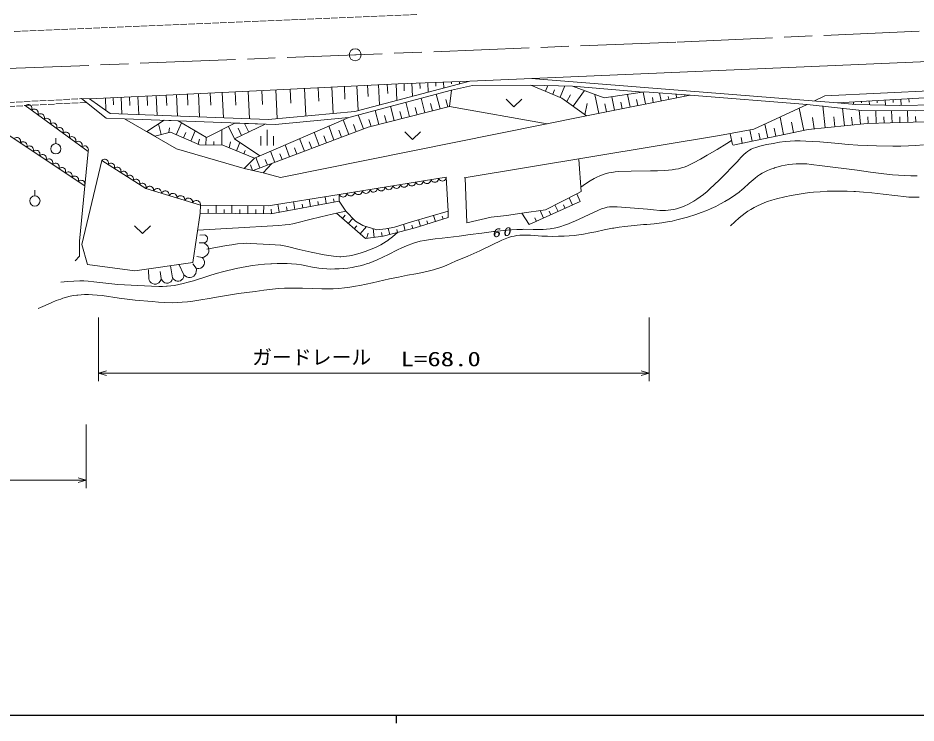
# Model space of a CAD drawing. Units: millimetres, scale not verified. Extents: x -64763 to 575237, y -104041 to 255959.
# Drawn here: x 115577 to 228702, y 79959 to 168707 of the extents above; entities that cross this region are included whole.
import ezdxf
from ezdxf.enums import TextEntityAlignment as Align

# ---------------------------------------------------------------- set-up
doc = ezdxf.new("R2010")
doc.units = ezdxf.units.MM
doc.header["$LTSCALE"] = 1000
doc.linetypes.add('CHAIN', pattern=[18.5, 12, -1.5, 3.5, -1.5])
doc.linetypes.add('USER1', pattern=[1, 0.8, -0.2])
for name, color, linetype, lineweight in [('M-BGD', 7, 'Continuous', 13), ('M-BMK-LINE', 2, 'Continuous', 13), ('M-BMK-SRVR', 3, 'Continuous', 13), ('M-STR-HTXT', 7, 'Continuous', 13), ('M-TTL-BAND', 7, 'Continuous', 25)]:
    doc.layers.add(name, color=color, linetype=linetype, lineweight=lineweight)
doc.styles.add('ＭＳ ゴシック', font='')
doc.styles.get('ＭＳ ゴシック').set_extended_font_data('MS Gothic')

# ---------------------------------------------------------------- blocks, each defined once
blk = doc.blocks.new('BUHIN1')
at = {"color": 3, "linetype": 'Continuous', "lineweight": 13}
for radius in [750, 22.5]:
    blk.add_circle((0, 0), radius, dxfattribs=at)
blk = doc.blocks.new('BUHIN3')
at = {"color": 7, "linetype": 'Continuous', "lineweight": 13}
blk.add_lwpolyline([(0, -500), (115, -462.5), (212.5, -402.5), (322.5, -305), (382.5, -195), (420, -77.5), (420, 77.5), (382.5, 195), (322.5, 305), (212.5, 402.5), (115, 460), (0, 500)], dxfattribs=at)
blk = doc.blocks.new('BUHIN5')
at = {"color": 7, "linetype": 'Continuous', "lineweight": 13}
blk.add_lwpolyline([(0, -1000), (230, -925), (425, -805), (645, -610), (765, -390), (840, -155), (840, 155), (765, 390), (645, 610), (425, 805), (230, 920), (0, 1000)], dxfattribs=at)
blk = doc.blocks.new('BUHIN7')
at = {"color": 7, "linetype": 'Continuous', "lineweight": 13}
for p, q in [((-800, 205), (-800, -995)), ((0, 1000), (0, -1000)), ((800, 205), (800, -995))]:
    blk.add_line(p, q, dxfattribs=at)
blk = doc.blocks.new('BUHIN9')
at = {"color": 7, "linetype": 'Continuous', "lineweight": 13}
blk.add_lwpolyline([(-1000, 475), (0, -470), (1000, 475)], dxfattribs=at)
blk = doc.blocks.new('BUHIN12')
at = {"color": 7, "linetype": 'Continuous', "lineweight": 13}
blk.add_line((0, 305), (0, 1000), dxfattribs=at)
blk.add_circle((0, -350), 645, dxfattribs=at)
blk = doc.blocks.new('BUHIN13')
at = {"color": 7, "linetype": 'Continuous', "lineweight": 13}
blk.add_lwpolyline([(-288, -1000), (0, 0), (285, -1000)], dxfattribs=at)

msp = doc.modelspace()

# ---------------------------------------------------------------- linework, layer by layer
at = {"layer": 'M-BGD', "linetype": 'USER1'}
for p, q in [((115084, 166998), (165968, 169130)), ((109346, 157795), (123566, 158554)), ((124163, 158085), (109378, 157296))]:
    msp.add_line(p, q, dxfattribs=at)
at = {"layer": 'M-BGD'}
for p, q in [((172494, 160749), (257024, 164405)), ((217225, 158895), (276440, 161868)), ((172494, 160749), (158030, 156950)), ((163476, 160423), (172494, 160749)), ((170194, 160666), (170203, 160408)), ((171193, 160702), (171204, 160410)), ((218823, 158029), (180203, 161083)), ((124586, 158543), (146499, 159582)), ((146311, 159573), (146396, 157804)), ((146499, 159582), (163476, 160423)), ((148043, 159659), (148222, 156045)), ((149850, 159748), (149938, 157980)), ((151658, 159838), (151829, 156378)), ((153388, 159923), (153471, 158230)), ((155118, 160009), (155282, 156697)), ((156691, 160087), (156771, 158481)), ((157237, 156200), (170168, 159616)), ((158265, 160165), (158419, 157052)), ((159626, 160232), (159696, 158819)), ((160988, 160300), (161114, 157760)), ((162099, 160355), (162156, 159202)), ((163210, 160410), (163312, 158338)), ((164205, 160449), (164245, 159521)), ((165200, 160485), (165259, 158849)), ((166202, 160522), (166228, 159816)), ((167204, 160558), (167247, 159371)), ((168199, 160594), (168217, 160112)), ((169195, 160630), (169222, 159890)), ((170168, 159616), (169924, 157566)), ((170168, 159616), (172813, 160211)), ((172813, 160211), (180172, 160270)), ((184091, 158631), (180172, 160270)), ((180172, 160270), (185420, 160128)), ((182017, 159498), (182315, 160212)), ((182936, 159114), (183159, 159649)), ((183855, 158730), (184450, 160154)), ((185420, 160128), (194333, 159369)), ((185420, 160128), (189429, 158664)), ((185506, 157600), (186944, 159572)), ((218823, 158029), (263337, 160584)), ((123566, 158554), (124586, 158543)), ((126698, 156092), (123566, 158554)), ((127185, 156672), (124586, 158543)), ((126584, 158638), (126659, 157050)), ((127578, 158685), (127622, 157759)), ((128572, 158732), (128672, 156617)), ((129629, 158782), (129682, 157680)), ((130687, 158832), (130796, 156539)), ((131834, 158887), (131890, 157692)), ((132981, 158941), (133099, 156454)), ((134255, 159002), (134317, 157704)), ((135530, 159062), (135658, 156360)), ((136915, 159128), (136981, 157718)), ((138299, 159193), (138439, 156258)), ((139804, 159265), (139877, 157733)), ((141309, 159336), (141460, 156147)), ((142943, 159414), (143022, 157750)), ((144578, 159491), (144742, 156026)), ((166813, 156774), (166347, 158606)), ((168742, 157265), (168271, 159115)), ((169706, 157511), (169472, 158431)), ((187174, 156383), (184091, 158631)), ((184695, 158191), (185196, 159027)), ((200260, 159011), (187174, 156383)), ((188739, 156697), (188258, 159091)), ((189429, 158664), (194517, 159396)), ((190714, 157094), (190372, 158799)), ((192676, 157488), (192355, 159085)), ((193654, 157684), (193499, 158456)), ((194632, 157880), (194333, 159369)), ((194517, 159396), (200260, 159011)), ((195609, 158077), (195485, 158698)), ((196587, 158273), (196386, 159271)), ((197572, 158471), (197498, 158836)), ((198557, 158668), (198464, 159131)), ((199537, 158865), (199518, 158964)), ((200260, 159011), (214980, 157814)), ((215905, 158259), (217225, 158895)), ((225803, 158429), (225824, 158068)), ((226802, 158487), (226848, 157687)), ((227802, 158544), (227826, 158127)), ((123985, 147580), (109378, 157296)), ((124404, 151888), (116493, 157676)), ((169924, 157566), (159677, 154956)), ((162951, 155790), (162493, 157588)), ((164884, 156282), (164422, 158098)), ((165849, 156528), (165617, 157440)), ((167778, 157020), (167543, 157940)), ((169924, 157566), (182240, 155392)), ((186985, 156521), (187293, 157926)), ((189727, 156896), (189521, 157920)), ((191695, 157291), (191529, 158116)), ((208278, 154708), (214980, 157814)), ((214549, 154552), (213970, 157346)), ((214980, 157814), (221865, 157078)), ((217241, 154883), (216963, 157668)), ((221134, 157827), (218823, 158029)), ((219679, 155127), (219454, 157368)), ((220820, 158143), (220836, 157853)), ((226590, 157681), (221134, 157827)), ((221813, 158200), (221824, 158009)), ((222807, 158257), (222834, 157782)), ((223806, 158315), (223822, 158035)), ((224805, 158372), (224842, 157728)), ((239334, 157974), (226590, 157681)), ((147086, 155940), (127185, 156672)), ((145355, 151076), (157237, 156200)), ((158030, 156950), (147086, 155940)), ((147990, 155284), (157237, 156200)), ((187174, 156383), (148653, 148645)), ((159112, 154743), (158442, 156518)), ((161022, 155299), (160569, 157080)), ((161987, 155544), (161759, 156439)), ((163918, 156036), (163687, 156940)), ((212023, 154029), (211567, 156233)), ((215890, 154748), (215670, 156168)), ((218460, 155005), (218334, 156262)), ((220687, 155228), (220587, 156236)), ((221696, 155328), (221517, 157120)), ((221865, 157078), (228604, 157004)), ((222689, 155417), (222633, 156253)), ((223686, 155447), (223637, 157059)), ((224681, 155477), (224657, 156262)), ((225676, 155506), (225630, 157037)), ((226671, 155536), (226649, 156281)), ((227666, 155566), (227622, 157015)), ((228604, 157004), (238674, 157152)), ((228662, 155596), (228640, 156306)), ((129011, 156019), (126698, 156092)), ((135545, 152238), (129011, 156019)), ((129011, 156019), (147990, 155284)), ((131811, 154399), (133990, 155826)), ((133629, 154033), (133286, 155365)), ((133990, 155826), (135757, 155758)), ((135518, 154013), (136176, 155510)), ((135757, 155758), (139343, 153642)), ((139343, 153642), (142896, 155482)), ((142846, 153477), (142083, 155061)), ((146701, 155334), (142846, 153477)), ((142896, 155482), (146701, 155334)), ((144648, 154345), (144123, 155434)), ((155385, 153338), (154716, 155113)), ((157249, 154041), (156547, 155903)), ((158180, 154392), (157838, 155301)), ((160057, 155053), (159781, 155926)), ((210026, 153615), (209666, 155352)), ((213286, 154290), (213014, 155603)), ((222532, 155412), (215127, 154671)), ((239785, 155930), (222532, 155412)), ((132808, 153821), (131811, 154399)), ((134791, 154332), (132808, 153821)), ((134595, 154281), (134663, 154859)), ((138433, 152732), (134791, 154332)), ((136436, 153609), (136741, 154304)), ((137353, 153206), (137915, 154485)), ((141238, 152680), (141275, 154642)), ((143744, 153910), (143301, 154830)), ((159677, 154956), (145214, 149503)), ((153520, 152634), (152883, 154323)), ((154453, 152986), (154126, 153852)), ((156317, 153689), (155975, 154599)), ((203946, 153931), (171797, 148571)), ((203946, 153931), (208278, 154708)), ((205571, 152765), (205288, 154131)), ((215127, 154671), (205649, 152709)), ((208075, 153211), (207784, 154620)), ((209050, 153413), (208886, 154209)), ((211024, 153822), (210814, 154840)), ((138266, 152805), (138428, 153446)), ((141384, 152677), (138433, 152732)), ((139247, 152717), (139265, 153688)), ((139343, 153642), (139343, 153652)), ((139343, 153642), (139343, 153652)), ((140243, 152698), (140251, 153159)), ((142180, 152356), (142356, 153126)), ((142846, 153477), (146035, 151370)), ((143110, 151981), (143531, 153024)), ((149791, 151229), (149220, 152743)), ((151654, 151931), (151051, 153532)), ((152587, 152283), (152277, 153105)), ((205649, 152709), (205649, 152719)), ((206815, 152951), (206668, 153661)), ((124404, 151888), (123309, 140631)), ((144086, 149759), (135545, 152238)), ((145355, 151076), (141384, 152677)), ((144038, 151607), (144210, 152034)), ((147928, 150526), (147390, 151954)), ((148860, 150878), (148583, 151613)), ((150723, 151580), (150429, 152359)), ((123609, 140191), (126144, 150778)), ((131679, 147244), (126144, 150778)), ((144086, 149759), (145355, 151076)), ((146035, 151370), (145355, 151076)), ((146064, 149824), (145559, 151164)), ((146996, 150175), (146719, 150911)), ((186231, 150890), (186519, 146850)), ((146452, 149222), (144086, 149759)), ((145112, 149526), (144855, 150208)), ((147575, 150393), (146452, 149222)), ((148653, 148645), (146452, 149222)), ((156052, 146498), (169519, 148672)), ((169785, 144374), (169519, 148672)), ((172130, 142919), (171904, 148589)), ((138567, 145149), (131679, 147244)), ((147076, 145077), (156052, 146498)), ((154415, 145337), (154254, 146214)), ((155399, 145518), (155320, 145944)), ((156052, 146498), (156034, 145635)), ((182020, 144564), (185984, 146584)), ((185419, 145150), (185000, 146083)), ((186519, 146850), (185984, 146584)), ((185984, 146584), (186403, 145593)), ((138532, 144124), (138567, 145149)), ((138567, 145149), (147076, 145077)), ((140531, 144108), (140540, 145133)), ((142530, 144092), (142538, 145116)), ((144527, 144075), (144535, 145099)), ((146522, 144059), (146531, 145082)), ((156034, 145635), (147436, 144052)), ((148499, 144248), (148310, 145273)), ((149485, 144429), (149393, 144929)), ((150472, 144611), (150292, 145586)), ((151460, 144793), (151372, 145268)), ((152447, 144975), (152277, 145901)), ((153431, 145156), (153348, 145606)), ((156034, 145635), (156864, 144374)), ((186403, 145593), (179962, 142696)), ((183603, 144334), (183224, 145177)), ((184511, 144742), (184311, 145186)), ((138532, 144124), (137590, 137934)), ((147436, 144052), (138532, 144124)), ((139532, 144116), (139537, 144628)), ((141531, 144100), (141535, 144612)), ((143528, 144083), (143532, 144595)), ((145525, 144067), (145529, 144579)), ((147518, 144067), (147469, 144622)), ((155683, 144145), (156864, 144374)), ((159342, 140943), (155683, 144145)), ((156438, 143484), (156780, 143874)), ((156864, 144374), (158084, 143116)), ((165135, 143040), (169785, 144374)), ((168171, 143098), (167934, 143843)), ((169124, 143401), (169010, 143760)), ((169785, 144374), (169785, 143611)), ((177122, 143839), (175170, 143616)), ((179047, 144145), (177122, 143839)), ((179047, 144145), (182020, 144564)), ((179962, 142696), (179047, 144145)), ((181786, 143517), (181357, 144471)), ((182694, 143925), (182492, 144375)), ((157188, 142828), (157745, 143465)), ((157937, 142172), (158279, 142563)), ((158084, 143116), (159037, 142582)), ((159037, 142582), (160790, 142049)), ((163001, 142392), (165135, 143040)), ((164348, 141957), (164147, 142740)), ((165316, 142206), (165200, 142611)), ((169785, 143611), (165593, 142277)), ((166273, 142494), (166019, 143293)), ((167222, 142796), (167099, 143182)), ((175170, 143616), (172130, 142919)), ((180878, 143108), (180676, 143558)), ((139104, 141415), (138480, 141349)), ((158687, 141516), (159497, 142442)), ((159470, 140961), (159687, 141639)), ((160460, 141095), (160311, 142194)), ((160790, 142049), (161933, 142163)), ((161450, 141229), (161358, 141719)), ((165593, 142277), (161590, 141248)), ((161933, 142163), (163001, 142392)), ((162420, 141461), (162224, 142225)), ((163384, 141709), (163285, 142096)), ((123309, 140631), (123309, 138704)), ((138907, 140396), (138415, 140396)), ((161590, 141248), (159342, 140943)), ((124347, 137669), (123609, 140191)), ((123309, 138704), (122787, 138149)), ((138776, 138557), (138119, 138688)), ((130286, 136877), (124347, 137669)), ((137590, 137934), (130286, 136877)), ((132042, 135864), (132010, 137013)), ((135064, 135995), (134802, 137506)), ((136477, 136389), (135853, 137736)), ((138021, 137210), (137594, 137769)), ((133619, 135896), (133488, 136783))]:
    msp.add_line(p, q, dxfattribs=at)
for points in [[(120979, 135432), (121807, 135519), (122635, 135585), (123352, 135611), (123880, 135604), (124416, 135577), (125152, 135514), (125897, 135430), (128143, 135163), (128979, 135099), (129825, 135054), (131501, 134984), (132403, 134935), (133303, 134907), (133802, 134911), (134298, 134934), (134367, 134939), (134831, 134985), (135303, 135052), (135832, 135149), (136367, 135268), (137037, 135441), (137703, 135634), (139606, 136238), (140564, 136530), (141524, 136802), (143053, 137178), (143718, 137316), (144386, 137435), (145108, 137541), (145833, 137628), (146621, 137700), (147421, 137754), (147531, 137760), (148242, 137796), (148953, 137812), (149492, 137805), (150030, 137778), (150665, 137715), (151276, 137623), (151893, 137509), (152678, 137358), (153476, 137224), (153486, 137223), (153972, 137166), (154470, 137128), (154990, 137109), (155510, 137111), (156050, 137133), (156600, 137176), (156620, 137178), (157149, 137234), (157686, 137312), (158190, 137404), (158689, 137517), (159153, 137641), (159620, 137787), (159799, 137850), (160303, 138040), (160809, 138254), (161533, 138589), (162260, 138947), (163381, 139506), (163942, 139776), (164519, 140031), (165396, 140357), (165823, 140486), (166256, 140595), (166773, 140702), (167304, 140791), (168149, 140903), (169009, 140996), (169739, 141073), (171144, 141244), (172542, 141434), (174005, 141635), (175481, 141816), (175649, 141835), (176692, 141946), (177736, 142038), (178425, 142079), (179126, 142102), (179276, 142103), (180492, 142092), (181714, 142101), (182152, 142127), (182596, 142175), (182724, 142193), (183125, 142261), (183534, 142351), (183978, 142471), (184417, 142611), (184908, 142789), (185402, 142991), (185724, 143133), (188724, 144521), (189076, 144664), (189435, 144787), (189798, 144879), (190071, 144923), (190347, 144946), (190696, 144952), (191047, 144937), (192126, 144835), (194858, 144655), (195642, 144561), (196436, 144487), (197141, 144476), (197480, 144500), (197827, 144545), (198182, 144611), (198544, 144700), (198910, 144811), (199280, 144944), (199559, 145058), (199942, 145234), (200315, 145427), (200705, 145653), (201093, 145901), (201504, 146189), (201912, 146500), (202371, 146878), (202825, 147278), (203231, 147655), (204000, 148389), (204756, 149138), (205477, 149880), (206195, 150648), (206365, 150834), (206690, 151192), (207028, 151534), (207242, 151724), (207468, 151898), (207484, 151909), (207707, 152051), (207941, 152176), (208222, 152301), (208522, 152412), (208918, 152532), (209323, 152634), (209902, 152760), (210693, 152921), (211486, 153062), (212230, 153163), (212828, 153205), (213435, 153228), (214123, 153232), (214822, 153216), (215710, 153172), (216599, 153107), (218947, 152894), (220167, 152790), (221385, 152706), (222563, 152644), (223740, 152603), (225797, 152581), (226766, 152587), (227735, 152613), (228694, 152659), (229662, 152725)], [(186478, 147424), (187051, 147822), (187643, 148210), (188142, 148501), (188498, 148684), (188862, 148848), (189197, 148978), (189547, 149092), (189672, 149127), (190020, 149209), (190382, 149274), (190817, 149328), (191266, 149364), (192835, 149405), (195233, 149474), (196150, 149483), (197068, 149513), (197527, 149544), (197976, 149590), (198422, 149656), (198785, 149729), (199152, 149823), (199474, 149926), (199826, 150064), (200172, 150221), (200690, 150482), (201555, 150947), (202410, 151428), (203633, 152148), (204854, 152890), (205467, 153266)], [(118128, 132127), (118991, 132528), (119861, 132909), (120409, 133129), (120964, 133329), (121230, 133417), (121691, 133553), (122158, 133669), (122580, 133755), (123013, 133823), (123112, 133835), (123538, 133875), (123975, 133895), (124462, 133895), (124960, 133876), (125569, 133828), (126189, 133759), (128306, 133452), (129331, 133315), (130353, 133198), (132488, 132999), (133286, 132928), (134085, 132877), (135102, 132859), (135669, 132877), (136246, 132914), (136920, 132981), (137603, 133069), (138632, 133230), (139669, 133413), (140853, 133626), (142109, 133829), (143374, 134013), (145454, 134288), (146556, 134438), (147659, 134568), (148395, 134636), (149133, 134684), (149881, 134706), (150649, 134704), (151427, 134682), (153854, 134602), (154565, 134606), (155275, 134631), (155984, 134675), (156691, 134739), (157396, 134824), (158098, 134928), (158630, 135020), (159432, 135181), (160240, 135363), (162359, 135857), (163490, 136096), (164626, 136316), (165705, 136519), (166550, 136685), (167400, 136873), (167912, 137005), (168428, 137159), (168598, 137216), (169103, 137402), (169610, 137611), (170690, 138087), (172229, 138735), (173759, 139401), (173931, 139482), (176545, 140736), (176958, 140914), (177387, 141075), (177765, 141190), (178083, 141262), (178405, 141315), (178780, 141354), (179158, 141373), (179649, 141374), (180155, 141354), (181564, 141259), (182268, 141227), (182968, 141215), (183675, 141223), (184380, 141251), (185015, 141294), (185621, 141344), (186226, 141414), (186827, 141503), (187594, 141644), (188367, 141806), (189402, 142032), (190450, 142239), (190627, 142270), (191316, 142379), (192018, 142470), (193190, 142589), (194376, 142690), (194774, 142723), (195718, 142815), (196669, 142928), (197389, 143037), (197987, 143150), (198581, 143283), (199249, 143455), (199913, 143646), (200944, 143978), (201642, 144226), (202333, 144493), (202904, 144733), (203475, 144996), (204081, 145302), (204600, 145585), (205118, 145891), (205574, 146182), (206019, 146490), (206419, 146791), (206807, 147109), (206974, 147254), (207686, 147911), (208417, 148558), (208717, 148788), (209004, 148983), (209311, 149167), (209656, 149348), (210011, 149511), (210412, 149672), (210830, 149818), (210878, 149834), (211321, 149968), (211770, 150083), (212223, 150178), (212679, 150253), (213137, 150308), (213597, 150343), (214398, 150356), (214938, 150330), (215485, 150282), (216873, 150112), (221299, 149555), (222970, 149307), (224653, 149077), (225726, 148962), (226482, 148906), (227250, 148870), (228050, 148852), (228860, 148855)], [(205331, 142524), (205881, 143048), (206443, 143557), (206802, 143856), (207173, 144139), (207526, 144382), (207899, 144614), (208309, 144843), (208729, 145055), (209195, 145267), (209669, 145459), (210007, 145585), (210558, 145770), (211124, 145938), (212190, 146208), (212954, 146366), (213721, 146504), (214491, 146622), (215263, 146720), (215789, 146775), (216637, 146842), (217486, 146888), (218325, 146914), (219174, 146920), (220013, 146906), (220851, 146872), (221061, 146860), (222097, 146789), (223141, 146697), (224581, 146544), (226020, 146371), (226417, 146322), (227102, 146236), (227798, 146170), (228146, 146152), (228613, 146146), (229091, 146161)], [(138209, 142006), (143347, 142302), (147685, 142547), (148453, 142588), (149218, 142648), (149731, 142711), (150221, 142795), (150717, 142901), (152350, 143325), (153744, 143681), (155139, 144017), (155683, 144145)], [(139377, 139601), (141833, 140051), (142524, 140171), (143226, 140273), (143961, 140338), (144418, 140348), (144887, 140339), (147276, 140174), (147955, 140147), (148629, 140101), (148708, 140092), (149110, 140030), (149520, 139947), (151000, 139560), (151747, 139380), (152508, 139217), (154151, 138905), (154742, 138800), (155336, 138716), (155732, 138678), (156129, 138660), (156238, 138660), (156595, 138674), (156951, 138708), (157345, 138768), (157747, 138850), (158216, 138968), (158692, 139108), (159307, 139314), (159868, 139520), (160420, 139743), (160849, 139938), (161268, 140149), (161623, 140350), (161967, 140568), (162049, 140624), (162409, 140887), (162757, 141168), (163384, 141709)]]:
    msp.add_lwpolyline(points, dxfattribs=at)
at = {"layer": 'M-BMK-LINE', "linetype": 'CHAIN'}
for p, q in [((198618, 165680), (264627, 168654)), ((75534, 160799), (198618, 165680))]:
    msp.add_line(p, q, dxfattribs=at)
at = {"layer": 'M-STR-HTXT'}
for p, q in [((125730, 122992), (125730, 130992)), ((195080, 130992), (195080, 122992)), ((125730, 123992), (195080, 123992)), ((124163, 109524), (124163, 117524)), ((81196, 110524), (124163, 110524))]:
    msp.add_line(p, q, dxfattribs=at)
at = {"layer": 'M-TTL-BAND'}
for p, q in [((-64763, 80959), (474237, 80959)), ((163237, 80959), (163237, 79959))]:
    msp.add_line(p, q, dxfattribs=at)

# ---------------------------------------------------------------- block references
at = {"layer": 'M-BGD'}
for name, p in [('BUHIN9', (178052, 158001)), ('BUHIN7', (146985, 153642)), ('BUHIN9', (165293, 153880)), ('BUHIN12', (120345, 152595)), ('BUHIN12', (117716, 146022)), ('BUHIN9', (131266, 142068))]:
    msp.add_blockref(name, p, dxfattribs=at)
for name, p, xscale, yscale, rotation in [('BUHIN3', (116889, 157387), 0.9802246, 0.9802246, 53.80881), ('BUHIN3', (117680, 156808), 0.9802246, 0.9802246, 53.80881), ('BUHIN3', (118471, 156229), 0.9802246, 0.9802246, 53.80881), ('BUHIN3', (119262, 155650), 0.9802246, 0.9802246, 53.80881), ('BUHIN3', (120053, 155071), 0.9802246, 0.9802246, 53.80881), ('BUHIN3', (120844, 154492), 0.9802246, 0.9802246, 53.80881), ('BUHIN3', (115464, 153248), 0.9746561, 0.9746561, 56.36931), ('BUHIN3', (121635, 153914), 0.9802246, 0.9802246, 53.80881), ('BUHIN3', (122426, 153335), 0.9802246, 0.9802246, 53.80881), ('BUHIN3', (116276, 152708), 0.9746561, 0.9746561, 56.36931), ('BUHIN3', (117087, 152168), 0.9746561, 0.9746561, 56.36931), ('BUHIN3', (123218, 152756), 0.9802246, 0.9802246, 53.80881), ('BUHIN3', (124009, 152177), 0.9802246, 0.9802246, 53.80881), ('BUHIN3', (117899, 151628), 0.9746561, 0.9746561, 56.36931), ('BUHIN3', (118710, 151088), 0.9746561, 0.9746561, 56.36931), ('BUHIN3', (119522, 150549), 0.9746561, 0.9746561, 56.36931), ('BUHIN3', (120333, 150009), 0.9746561, 0.9746561, 56.36931), ('BUHIN3', (126539, 150526), 0.9381743, 0.9381743, 57.4451), ('BUHIN3', (127330, 150021), 0.9381743, 0.9381743, 57.4451), ('BUHIN3', (121145, 149469), 0.9746561, 0.9746561, 56.36931), ('BUHIN3', (121956, 148929), 0.9746561, 0.9746561, 56.36931), ('BUHIN3', (128121, 149516), 0.9381743, 0.9381743, 57.4451), ('BUHIN3', (128911, 149011), 0.9381743, 0.9381743, 57.4451), ('BUHIN3', (122768, 148389), 0.9746561, 0.9746561, 56.36931), ('BUHIN3', (123579, 147850), 0.9746561, 0.9746561, 56.36931), ('BUHIN3', (129702, 148506), 0.9381743, 0.9381743, 57.4451), ('BUHIN3', (130493, 148001), 0.9381743, 0.9381743, 57.4451), ('BUHIN3', (166152, 148129), 0.9743348, 0.9743348, 279.17066), ('BUHIN3', (167114, 148284), 0.9743348, 0.9743348, 279.17066), ('BUHIN3', (168076, 148439), 0.9743348, 0.9743348, 279.17066), ('BUHIN3', (169038, 148595), 0.9743348, 0.9743348, 279.17066), ('BUHIN3', (131284, 147497), 0.9381743, 0.9381743, 57.4451), ('BUHIN3', (132171, 147094), 1.028559, 1.028559, 73.08443), ('BUHIN3', (133155, 146795), 1.028559, 1.028559, 73.08443), ('BUHIN3', (159419, 147042), 0.9743348, 0.9743348, 279.17066), ('BUHIN3', (160381, 147197), 0.9743348, 0.9743348, 279.17066), ('BUHIN3', (161343, 147352), 0.9743348, 0.9743348, 279.17066), ('BUHIN3', (162305, 147508), 0.9743348, 0.9743348, 279.17066), ('BUHIN3', (163267, 147663), 0.9743348, 0.9743348, 279.17066), ('BUHIN3', (164228, 147818), 0.9743348, 0.9743348, 279.17066), ('BUHIN3', (165190, 147974), 0.9743348, 0.9743348, 279.17066), ('BUHIN3', (134139, 146496), 1.028559, 1.028559, 73.08443), ('BUHIN3', (135123, 146197), 1.028559, 1.028559, 73.08443), ('BUHIN3', (136107, 145897), 1.028559, 1.028559, 73.08443), ('BUHIN3', (137091, 145598), 1.028559, 1.028559, 73.08443), ('BUHIN3', (156533, 146576), 0.9743348, 0.9743348, 279.17066), ('BUHIN3', (157495, 146731), 0.9743348, 0.9743348, 279.17066), ('BUHIN3', (158457, 146887), 0.9743348, 0.9743348, 279.17066), ('BUHIN3', (138075, 145299), 1.028559, 1.028559, 73.08443), ('BUHIN5', (139006, 140906), 0.5185704, 0.5185704, 349.04594), ('BUHIN5', (138842, 139477), 0.9220474, 0.9220474, 355.91438), ('BUHIN5', (138398, 137884), 0.7720693, 0.7720693, 330.70864), ('BUHIN5', (137249, 136800), 0.8742992, 0.8742992, 298.00918), ('BUHIN5', (132831, 135880), 0.7884889, 0.7884889, 271.19349), ('BUHIN5', (134342, 135946), 0.7243024, 0.7243024, 273.90049), ('BUHIN5', (135771, 136192), 0.7331854, 0.7331854, 285.59281)]:
    msp.add_blockref(name, p, dxfattribs=dict(at, xscale=xscale, yscale=yscale, rotation=rotation))
at = {"layer": 'M-BMK-SRVR'}
msp.add_blockref('BUHIN1', (158053, 164071), dxfattribs=at)
at = {"layer": 'M-STR-HTXT'}
for p, rotation in [((125730, 123992), 90), ((195080, 123992), 270), ((124163, 110524), 270)]:
    msp.add_blockref('BUHIN13', p, dxfattribs=dict(at, rotation=rotation))

# ---------------------------------------------------------------- texts
at = {"layer": 'M-BGD', "insert": (175331, 141051), "char_height": 1100, "attachment_point": 7, "rotation": 6, "style": 'ＭＳ ゴシック'}
msp.add_mtext('\\T1.33;\\W1.35;\\Q15;60', dxfattribs=at)
at = {"layer": 'M-STR-HTXT', "style": 'ＭＳ ゴシック'}
msp.add_text('ガードレール', height=1833, dxfattribs=at).set_placement((145069, 124538), align=Align.BOTTOM_LEFT)
at = {"layer": 'M-STR-HTXT', "style": 'ＭＳ ゴシック', "width": 1.35}
msp.add_text('L=68.0', height=1833, dxfattribs=at).set_placement((163781, 124318), align=Align.BOTTOM_LEFT)

doc.saveas('drawing.dxf')
